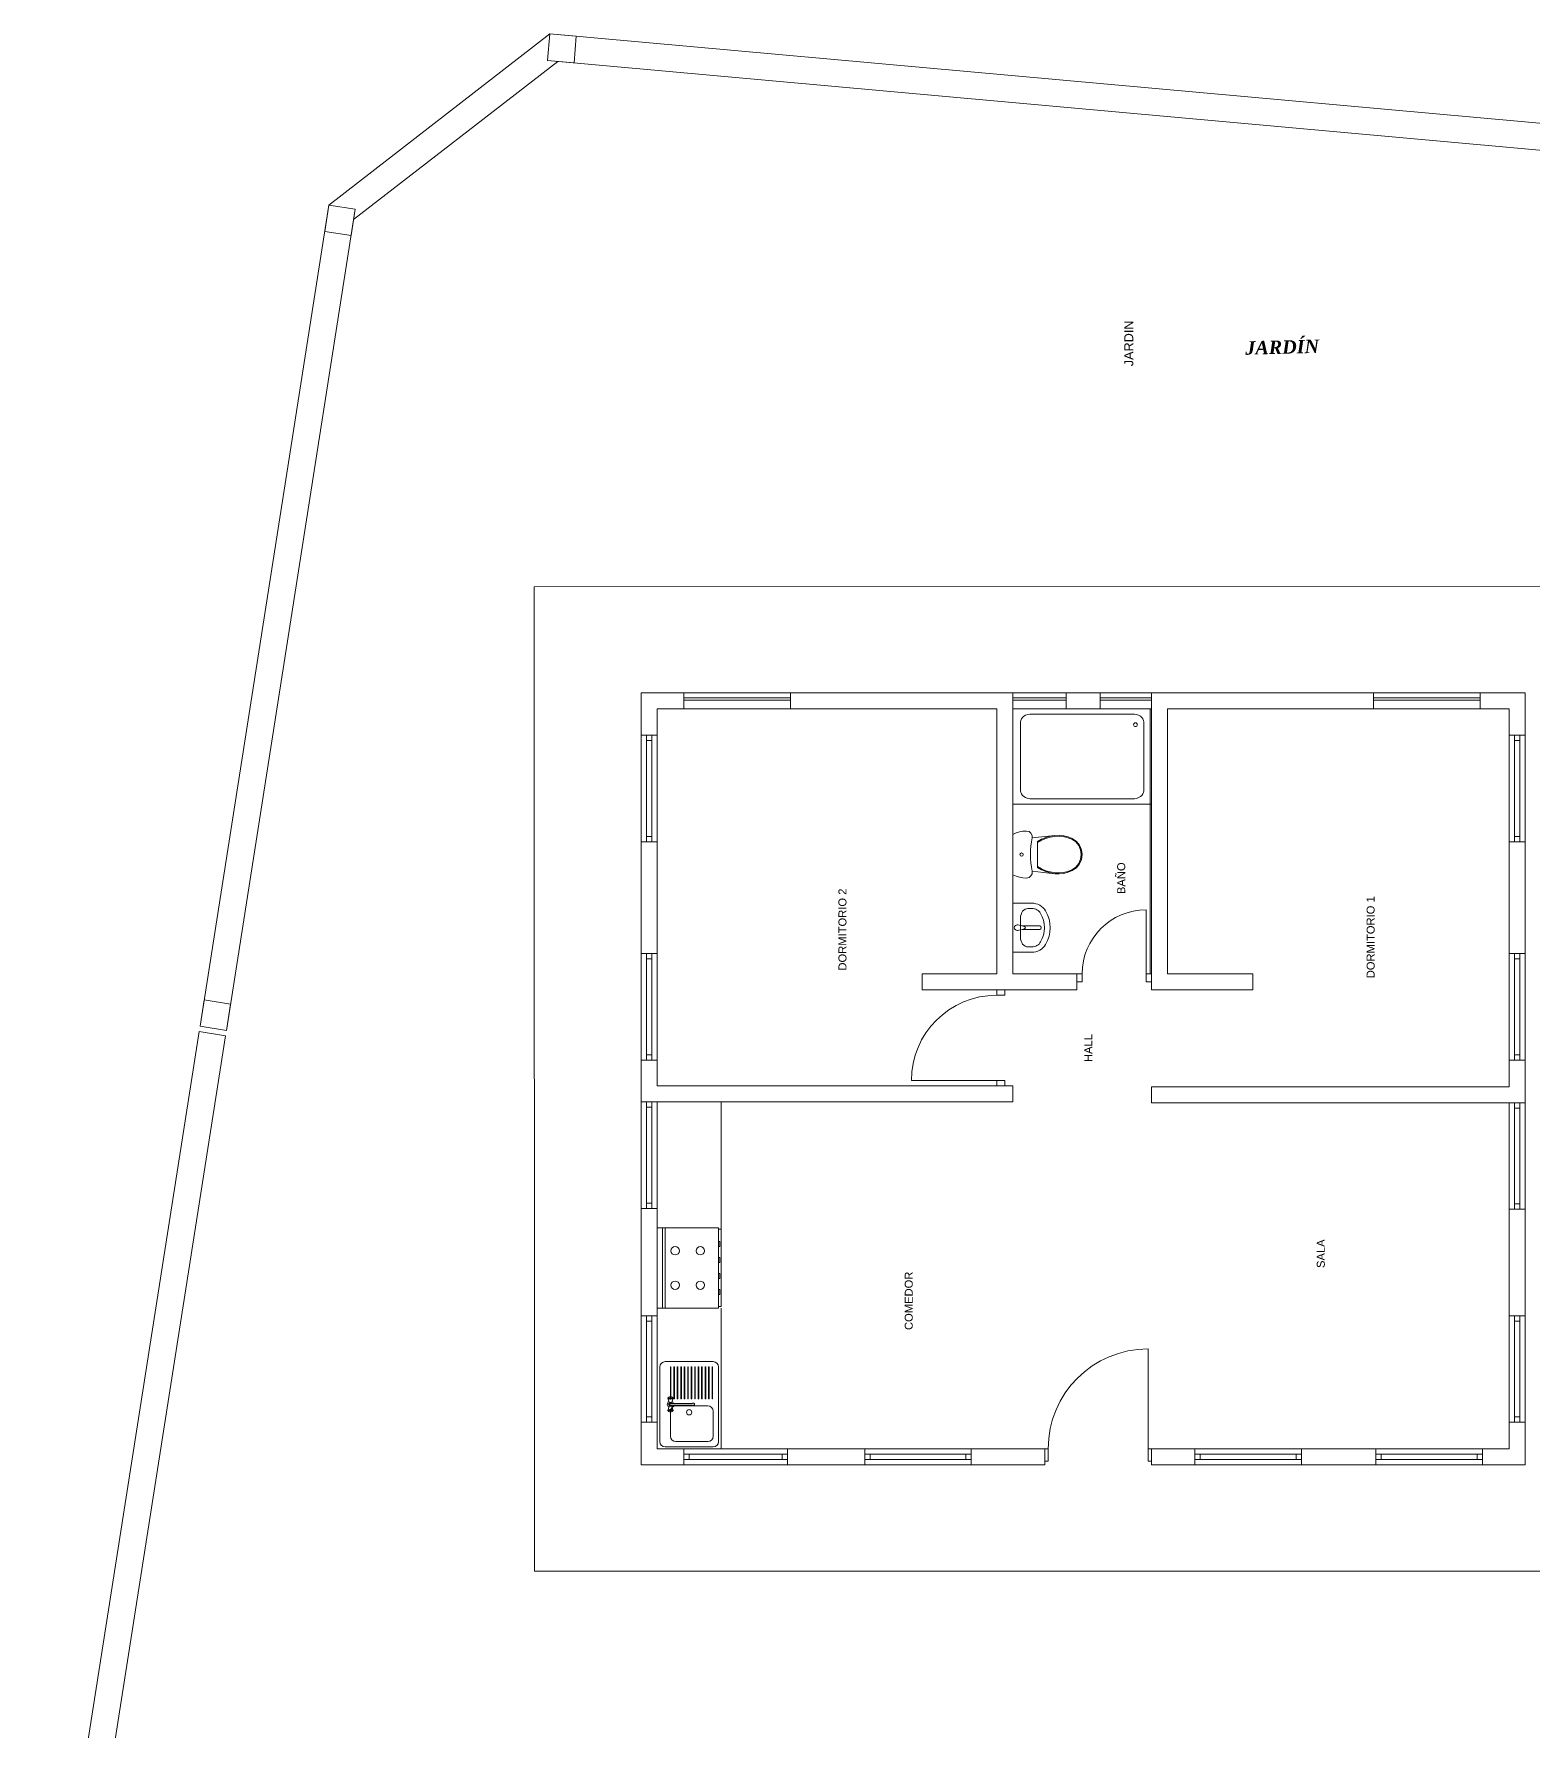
# Model space of a CAD drawing. Header units: metres. Extents: x -41 to 412, y -15 to 25.
# Drawn here: x -37.96 to -23.91, y 8.96 to 24.86 of the extents above; entities that cross this region are included whole.
import ezdxf

# ---------------------------------------------------------------- set-up
doc = ezdxf.new("R2010")
doc.units = ezdxf.units.M
doc.header["$MEASUREMENT"] = 0
doc.layers.add('Interior - Furniture', color=7, linetype='Continuous')
doc.styles.add('GENERATED_STYLE_2', font='arial.ttf')
doc.styles.add('GENERATED_STYLE_7', font='')
doc.styles.get('GENERATED_STYLE_7').set_extended_font_data('Palatino Linotype', italic=True, bold=True)

msp = doc.modelspace()

# ---------------------------------------------------------------- linework, layer by layer
at = {"layer": 'Interior - Furniture', "color": 251, "linetype": 'Continuous', "lineweight": 20, "true_color": 0x6a6a6a}
for p, q in [((-35.196, 23.26), (-33.126, 24.863)), ((-33.126, 24.863), (-33.146, 24.614)), ((-33.126, 24.863), (-5.092, 22.333)), ((-32.877, 24.842), (-33.126, 24.863)), ((-32.897, 24.593), (-32.877, 24.842)), ((-34.964, 23.123), (-33.049, 24.606)), ((-33.148, 24.614), (-5.367, 22.107)), ((-33.146, 24.614), (-32.897, 24.593)), ((-35.196, 23.26), (-36.402, 15.564)), ((-36.155, 15.525), (-34.949, 23.221)), ((-35.196, 23.26), (-35.235, 23.013)), ((-34.949, 23.221), (-35.196, 23.26)), ((-34.949, 23.221), (-35.196, 23.26)), ((-34.988, 22.974), (-34.949, 23.221)), ((-35.235, 23.013), (-34.988, 22.974)), ((-22.99, 19.688), (-33.273, 19.683)), ((-33.273, 19.683), (-33.268, 10.457)), ((-32.27, 18.69), (-32.27, 18.291)), ((-31.87, 18.69), (-32.27, 18.69)), ((-31.87, 18.69), (-32.27, 18.69)), ((-31.87, 18.69), (-31.87, 18.54)), ((-31.87, 18.69), (-30.87, 18.69)), ((-31.87, 18.642), (-30.87, 18.642)), ((-31.87, 18.621), (-30.87, 18.621)), ((-28.788, 18.69), (-30.87, 18.69)), ((-28.788, 18.69), (-30.87, 18.69)), ((-30.87, 18.69), (-30.87, 18.54)), ((-28.788, 18.69), (-28.788, 16.055)), ((-28.788, 16.055), (-28.788, 18.69)), ((-28.788, 18.69), (-28.788, 17.645)), ((-28.788, 18.69), (-28.288, 18.69)), ((-28.788, 18.642), (-28.288, 18.642)), ((-28.788, 18.621), (-28.288, 18.621)), ((-28.288, 18.69), (-27.968, 18.69)), ((-28.288, 18.69), (-28.288, 18.54)), ((-27.968, 18.69), (-27.968, 18.54)), ((-27.968, 18.69), (-27.488, 18.69)), ((-27.968, 18.642), (-27.488, 18.642)), ((-27.968, 18.621), (-27.488, 18.621)), ((-27.488, 16.055), (-27.488, 18.69)), ((-25.408, 18.69), (-27.488, 18.69)), ((-25.408, 18.69), (-27.488, 18.69)), ((-27.488, 18.69), (-27.488, 16.055)), ((-27.488, 18.69), (-27.488, 16.055)), ((-27.488, 17.645), (-27.488, 18.69)), ((-25.408, 18.69), (-25.408, 18.54)), ((-25.408, 18.69), (-24.408, 18.69)), ((-25.408, 18.642), (-24.408, 18.642)), ((-25.408, 18.621), (-24.408, 18.621)), ((-23.988, 18.69), (-24.408, 18.69)), ((-23.988, 18.69), (-24.408, 18.69)), ((-24.408, 18.69), (-24.408, 18.54)), ((-23.988, 18.291), (-23.988, 18.69)), ((-32.12, 18.291), (-32.12, 18.54)), ((-32.12, 18.54), (-31.87, 18.54)), ((-31.87, 18.54), (-30.87, 18.54)), ((-30.87, 18.54), (-28.938, 18.54)), ((-28.938, 18.54), (-28.938, 16.055)), ((-28.788, 18.54), (-28.288, 18.54)), ((-28.697, 18.457), (-28.707, 18.444)), ((-28.684, 18.469), (-28.697, 18.457)), ((-28.667, 18.478), (-28.684, 18.469)), ((-28.648, 18.485), (-28.667, 18.478)), ((-28.628, 18.489), (-28.648, 18.485)), ((-28.607, 18.49), (-28.628, 18.489)), ((-27.668, 18.49), (-28.607, 18.49)), ((-27.968, 18.54), (-28.288, 18.54)), ((-27.968, 18.54), (-27.488, 18.54)), ((-27.647, 18.489), (-27.668, 18.49)), ((-27.627, 18.485), (-27.647, 18.489)), ((-27.608, 18.478), (-27.627, 18.485)), ((-27.592, 18.469), (-27.608, 18.478)), ((-27.578, 18.457), (-27.592, 18.469)), ((-27.568, 18.444), (-27.578, 18.457)), ((-27.501, 16.055), (-27.501, 18.54)), ((-27.488, 18.54), (-27.501, 18.54)), ((-27.338, 18.54), (-25.408, 18.54)), ((-27.338, 18.54), (-25.408, 18.54)), ((-27.338, 16.055), (-27.338, 18.54)), ((-27.338, 16.055), (-27.338, 18.54)), ((-25.408, 18.54), (-24.408, 18.54)), ((-24.408, 18.54), (-24.138, 18.54)), ((-24.408, 18.54), (-24.138, 18.54)), ((-24.138, 18.54), (-24.138, 18.291)), ((-32.27, 18.291), (-32.12, 18.291)), ((-32.27, 18.291), (-32.27, 17.293)), ((-32.22, 18.241), (-32.22, 18.291)), ((-32.17, 18.291), (-32.17, 18.241)), ((-32.12, 18.291), (-32.12, 17.293)), ((-28.713, 18.43), (-28.715, 18.416)), ((-28.715, 18.416), (-28.715, 17.769)), ((-28.707, 18.444), (-28.713, 18.43)), ((-27.562, 18.43), (-27.568, 18.444)), ((-27.56, 18.416), (-27.562, 18.43)), ((-27.56, 18.416), (-27.56, 17.769)), ((-23.988, 18.291), (-24.138, 18.291)), ((-24.138, 17.293), (-24.138, 18.291)), ((-24.088, 18.241), (-24.088, 18.291)), ((-24.038, 18.291), (-24.038, 18.241)), ((-23.988, 18.291), (-23.988, 17.293)), ((-32.17, 18.241), (-32.22, 18.241)), ((-32.22, 17.343), (-32.22, 18.241)), ((-32.17, 18.241), (-32.17, 17.343)), ((-24.038, 18.241), (-24.088, 18.241)), ((-24.088, 17.343), (-24.088, 18.241)), ((-24.038, 18.241), (-24.038, 17.343)), ((-28.715, 17.769), (-28.713, 17.755)), ((-28.713, 17.755), (-28.707, 17.741)), ((-28.707, 17.741), (-28.697, 17.728)), ((-28.697, 17.728), (-28.684, 17.717)), ((-28.684, 17.717), (-28.667, 17.707)), ((-28.667, 17.707), (-28.648, 17.7)), ((-28.648, 17.7), (-28.628, 17.696)), ((-28.628, 17.696), (-28.607, 17.695)), ((-27.668, 17.695), (-28.607, 17.695)), ((-27.668, 17.695), (-27.647, 17.696)), ((-27.647, 17.696), (-27.627, 17.7)), ((-27.627, 17.7), (-27.608, 17.707)), ((-27.608, 17.707), (-27.592, 17.717)), ((-27.592, 17.717), (-27.578, 17.728)), ((-27.578, 17.728), (-27.568, 17.741)), ((-27.568, 17.741), (-27.562, 17.755)), ((-27.562, 17.755), (-27.56, 17.769)), ((-28.788, 17.645), (-27.488, 17.645)), ((-32.22, 17.293), (-32.22, 17.343)), ((-32.22, 17.343), (-32.17, 17.343)), ((-32.17, 17.343), (-32.17, 17.293)), ((-28.788, 17.362), (-28.757, 17.376)), ((-28.788, 16.984), (-28.788, 17.362)), ((-28.757, 17.376), (-28.725, 17.385)), ((-28.725, 17.385), (-28.692, 17.391)), ((-28.692, 17.391), (-28.658, 17.393)), ((-28.658, 17.393), (-28.635, 17.388)), ((-28.635, 17.388), (-28.617, 17.374)), ((-28.617, 17.374), (-28.607, 17.353)), ((-28.607, 17.353), (-28.606, 17.33)), ((-28.606, 17.33), (-28.395, 17.352)), ((-28.479, 17.333), (-28.437, 17.345)), ((-28.479, 17.325), (-28.437, 17.337)), ((-28.437, 17.345), (-28.395, 17.352)), ((-28.437, 17.337), (-28.394, 17.344)), ((-28.395, 17.352), (-28.352, 17.354)), ((-28.394, 17.344), (-28.353, 17.346)), ((-28.353, 17.346), (-28.312, 17.341)), ((-28.352, 17.354), (-28.31, 17.349)), ((-28.312, 17.341), (-28.272, 17.331)), ((-28.31, 17.349), (-28.269, 17.339)), ((-28.269, 17.339), (-28.23, 17.323)), ((-24.088, 17.293), (-24.088, 17.343)), ((-24.088, 17.343), (-24.038, 17.343)), ((-24.038, 17.343), (-24.038, 17.293)), ((-32.27, 17.293), (-32.27, 16.245)), ((-32.27, 17.293), (-32.12, 17.293)), ((-32.12, 16.245), (-32.12, 17.293)), ((-28.621, 17.213), (-28.622, 17.173)), ((-28.618, 17.252), (-28.621, 17.213)), ((-28.613, 17.291), (-28.618, 17.252)), ((-28.606, 17.33), (-28.613, 17.291)), ((-28.557, 17.295), (-28.519, 17.317)), ((-28.557, 17.286), (-28.519, 17.308)), ((-28.557, 17.051), (-28.557, 17.295)), ((-28.519, 17.317), (-28.479, 17.333)), ((-28.519, 17.308), (-28.479, 17.325)), ((-28.272, 17.331), (-28.234, 17.316)), ((-28.234, 17.316), (-28.197, 17.291)), ((-28.23, 17.323), (-28.192, 17.297)), ((-28.197, 17.291), (-28.169, 17.257)), ((-28.192, 17.297), (-28.163, 17.261)), ((-28.169, 17.257), (-28.152, 17.217)), ((-28.163, 17.261), (-28.144, 17.219)), ((-28.152, 17.217), (-28.146, 17.173)), ((-28.144, 17.219), (-28.138, 17.173)), ((-24.138, 17.293), (-24.138, 16.245)), ((-23.988, 17.293), (-24.138, 17.293)), ((-23.988, 16.245), (-23.988, 17.293)), ((-28.622, 17.173), (-28.621, 17.134)), ((-28.621, 17.134), (-28.618, 17.095)), ((-28.618, 17.095), (-28.613, 17.056)), ((-28.613, 17.056), (-28.606, 17.017)), ((-28.606, 17.017), (-28.607, 16.994)), ((-28.395, 16.994), (-28.606, 17.017)), ((-28.519, 17.039), (-28.557, 17.061)), ((-28.519, 17.03), (-28.557, 17.051)), ((-28.479, 17.022), (-28.519, 17.039)), ((-28.479, 17.013), (-28.519, 17.03)), ((-28.437, 17.01), (-28.479, 17.022)), ((-28.234, 17.031), (-28.272, 17.015)), ((-28.23, 17.024), (-28.269, 17.008)), ((-28.197, 17.056), (-28.234, 17.031)), ((-28.192, 17.05), (-28.23, 17.024)), ((-28.169, 17.09), (-28.197, 17.056)), ((-28.163, 17.085), (-28.192, 17.05)), ((-28.152, 17.13), (-28.169, 17.09)), ((-28.144, 17.128), (-28.163, 17.085)), ((-28.146, 17.173), (-28.152, 17.13)), ((-28.138, 17.173), (-28.144, 17.128)), ((-28.757, 16.971), (-28.788, 16.984)), ((-28.725, 16.961), (-28.757, 16.971)), ((-28.692, 16.955), (-28.725, 16.961)), ((-28.658, 16.953), (-28.692, 16.955)), ((-28.635, 16.958), (-28.658, 16.953)), ((-28.617, 16.973), (-28.635, 16.958)), ((-28.607, 16.994), (-28.617, 16.973)), ((-28.437, 17.001), (-28.479, 17.013)), ((-28.394, 17.002), (-28.437, 17.01)), ((-28.395, 16.994), (-28.437, 17.001)), ((-28.352, 16.993), (-28.395, 16.994)), ((-28.353, 17.001), (-28.394, 17.002)), ((-28.312, 17.005), (-28.353, 17.001)), ((-28.31, 16.997), (-28.352, 16.993)), ((-28.272, 17.015), (-28.312, 17.005)), ((-28.269, 17.008), (-28.31, 16.997)), ((-28.788, 16.718), (-28.609, 16.718)), ((-28.788, 16.258), (-28.788, 16.718)), ((-28.59, 16.717), (-28.609, 16.718)), ((-28.57, 16.713), (-28.59, 16.717)), ((-28.552, 16.707), (-28.57, 16.713)), ((-28.534, 16.699), (-28.552, 16.707)), ((-28.518, 16.688), (-28.534, 16.699)), ((-28.714, 16.597), (-28.716, 16.579)), ((-28.716, 16.579), (-28.716, 16.579)), ((-28.716, 16.397), (-28.716, 16.579)), ((-28.71, 16.613), (-28.714, 16.597)), ((-28.704, 16.629), (-28.71, 16.613)), ((-28.695, 16.642), (-28.704, 16.629)), ((-28.684, 16.653), (-28.695, 16.642)), ((-28.672, 16.661), (-28.684, 16.653)), ((-28.659, 16.666), (-28.672, 16.661)), ((-28.645, 16.668), (-28.659, 16.666)), ((-28.645, 16.668), (-28.609, 16.668)), ((-28.597, 16.667), (-28.609, 16.668)), ((-28.584, 16.665), (-28.597, 16.667)), ((-28.572, 16.661), (-28.584, 16.665)), ((-28.561, 16.656), (-28.572, 16.661)), ((-28.551, 16.649), (-28.561, 16.656)), ((-28.541, 16.641), (-28.551, 16.649)), ((-28.533, 16.632), (-28.541, 16.641)), ((-28.527, 16.622), (-28.533, 16.632)), ((-28.511, 16.59), (-28.527, 16.622)), ((-28.503, 16.675), (-28.518, 16.688)), ((-28.5, 16.557), (-28.511, 16.59)), ((-28.49, 16.661), (-28.503, 16.675)), ((-28.493, 16.523), (-28.5, 16.557)), ((-28.48, 16.645), (-28.49, 16.661)), ((-28.462, 16.608), (-28.48, 16.645)), ((-28.448, 16.569), (-28.462, 16.608)), ((-28.44, 16.529), (-28.448, 16.569)), ((-27.538, 16.055), (-27.538, 16.655)), ((-28.773, 16.488), (-28.771, 16.498)), ((-28.771, 16.478), (-28.773, 16.488)), ((-28.771, 16.498), (-28.765, 16.506)), ((-28.765, 16.47), (-28.771, 16.478)), ((-28.765, 16.506), (-28.756, 16.512)), ((-28.756, 16.464), (-28.765, 16.47)), ((-28.756, 16.512), (-28.745, 16.514)), ((-28.745, 16.462), (-28.756, 16.464)), ((-28.745, 16.514), (-28.74, 16.514)), ((-28.745, 16.462), (-28.74, 16.462)), ((-28.74, 16.514), (-28.678, 16.498)), ((-28.731, 16.464), (-28.74, 16.462)), ((-28.731, 16.464), (-28.678, 16.478)), ((-28.716, 16.397), (-28.714, 16.38)), ((-28.701, 16.504), (-28.533, 16.504)), ((-28.701, 16.472), (-28.533, 16.472)), ((-28.674, 16.497), (-28.678, 16.498)), ((-28.678, 16.478), (-28.674, 16.479)), ((-28.671, 16.495), (-28.674, 16.497)), ((-28.674, 16.479), (-28.671, 16.482)), ((-28.67, 16.492), (-28.671, 16.495)), ((-28.671, 16.482), (-28.67, 16.485)), ((-28.669, 16.488), (-28.67, 16.492)), ((-28.67, 16.485), (-28.669, 16.488)), ((-28.529, 16.503), (-28.533, 16.504)), ((-28.533, 16.472), (-28.529, 16.473)), ((-28.526, 16.499), (-28.529, 16.503)), ((-28.529, 16.473), (-28.526, 16.477)), ((-28.527, 16.355), (-28.511, 16.386)), ((-28.523, 16.494), (-28.526, 16.499)), ((-28.526, 16.477), (-28.523, 16.482)), ((-28.523, 16.488), (-28.523, 16.494)), ((-28.523, 16.482), (-28.523, 16.488)), ((-28.511, 16.386), (-28.5, 16.419)), ((-28.5, 16.419), (-28.493, 16.453)), ((-28.491, 16.488), (-28.493, 16.523)), ((-28.493, 16.453), (-28.491, 16.488)), ((-28.462, 16.368), (-28.448, 16.407)), ((-28.448, 16.407), (-28.44, 16.447)), ((-28.438, 16.488), (-28.44, 16.529)), ((-28.44, 16.447), (-28.438, 16.488)), ((-32.27, 16.245), (-32.12, 16.245)), ((-32.27, 16.245), (-32.27, 15.247)), ((-32.22, 16.245), (-32.22, 16.195)), ((-32.17, 16.195), (-32.17, 16.245)), ((-32.12, 16.245), (-32.12, 15.247)), ((-28.788, 16.258), (-28.609, 16.258)), ((-28.714, 16.38), (-28.71, 16.363)), ((-28.71, 16.363), (-28.704, 16.348)), ((-28.704, 16.348), (-28.695, 16.334)), ((-28.695, 16.334), (-28.684, 16.323)), ((-28.684, 16.323), (-28.672, 16.315)), ((-28.672, 16.315), (-28.659, 16.31)), ((-28.659, 16.31), (-28.645, 16.308)), ((-28.645, 16.308), (-28.609, 16.308)), ((-28.609, 16.308), (-28.597, 16.309)), ((-28.609, 16.258), (-28.59, 16.259)), ((-28.597, 16.309), (-28.584, 16.311)), ((-28.59, 16.259), (-28.57, 16.263)), ((-28.584, 16.311), (-28.572, 16.315)), ((-28.572, 16.315), (-28.561, 16.321)), ((-28.57, 16.263), (-28.552, 16.269)), ((-28.561, 16.321), (-28.551, 16.327)), ((-28.552, 16.269), (-28.534, 16.278)), ((-28.551, 16.327), (-28.541, 16.335)), ((-28.541, 16.335), (-28.533, 16.345)), ((-28.534, 16.278), (-28.518, 16.288)), ((-28.533, 16.345), (-28.527, 16.355)), ((-28.518, 16.288), (-28.503, 16.301)), ((-28.503, 16.301), (-28.49, 16.315)), ((-28.49, 16.315), (-28.48, 16.331)), ((-28.48, 16.331), (-28.462, 16.368)), ((-23.988, 16.245), (-24.138, 16.245)), ((-24.138, 15.247), (-24.138, 16.245)), ((-24.088, 16.245), (-24.088, 16.195)), ((-24.038, 16.195), (-24.038, 16.245)), ((-23.988, 16.245), (-23.988, 15.247)), ((-32.22, 16.195), (-32.17, 16.195)), ((-32.22, 16.195), (-32.22, 15.297)), ((-32.17, 15.297), (-32.17, 16.195)), ((-24.088, 16.195), (-24.038, 16.195)), ((-24.088, 16.195), (-24.088, 15.297)), ((-24.038, 15.297), (-24.038, 16.195)), ((-28.938, 16.055), (-29.638, 16.055)), ((-29.638, 16.055), (-29.638, 15.905)), ((-29.638, 15.905), (-28.938, 15.905)), ((-28.938, 15.855), (-28.938, 15.905)), ((-28.938, 15.905), (-28.863, 15.905)), ((-28.938, 15.905), (-28.788, 15.905)), ((-28.863, 15.905), (-28.863, 15.855)), ((-28.188, 16.055), (-28.788, 16.055)), ((-28.788, 15.905), (-28.188, 15.905)), ((-28.138, 16.055), (-28.188, 16.055)), ((-28.188, 16.055), (-28.188, 15.98)), ((-28.188, 16.055), (-28.188, 15.905)), ((-28.188, 15.98), (-28.138, 15.98)), ((-28.138, 15.98), (-28.138, 16.055)), ((-27.488, 16.055), (-27.538, 16.055)), ((-27.538, 16.055), (-27.538, 15.98)), ((-27.538, 15.98), (-27.488, 15.98)), ((-27.488, 15.98), (-27.488, 16.055)), ((-27.488, 16.055), (-27.488, 15.905)), ((-27.488, 15.905), (-27.338, 15.905)), ((-27.488, 15.905), (-26.538, 15.905)), ((-27.338, 16.055), (-27.338, 16.055)), ((-27.338, 16.055), (-27.338, 16.055)), ((-26.538, 16.055), (-27.338, 16.055)), ((-26.538, 15.905), (-26.538, 16.055)), ((-36.364, 15.811), (-36.402, 15.564)), ((-36.117, 15.772), (-36.364, 15.811)), ((-36.155, 15.525), (-36.117, 15.772)), ((-28.863, 15.855), (-28.938, 15.855)), ((-36.41, 15.514), (-37.959, 5.635)), ((-37.712, 5.596), (-36.163, 15.476)), ((-36.163, 15.476), (-36.41, 15.514)), ((-36.402, 15.564), (-36.155, 15.525)), ((-36.402, 15.564), (-36.155, 15.525)), ((-32.17, 15.297), (-32.22, 15.297)), ((-32.22, 15.297), (-32.22, 15.247)), ((-32.17, 15.247), (-32.17, 15.297)), ((-24.038, 15.297), (-24.088, 15.297)), ((-24.088, 15.297), (-24.088, 15.247)), ((-24.038, 15.247), (-24.038, 15.297)), ((-32.27, 15.247), (-32.27, 14.855)), ((-32.27, 15.247), (-32.12, 15.247)), ((-32.12, 15.005), (-32.12, 15.247)), ((-24.138, 15.247), (-24.138, 14.998)), ((-23.988, 15.247), (-24.138, 15.247)), ((-23.988, 14.848), (-23.988, 15.247)), ((-28.938, 15.005), (-32.12, 15.005)), ((-28.938, 15.055), (-29.738, 15.055)), ((-28.938, 15.005), (-28.938, 15.055)), ((-28.938, 15.055), (-28.863, 15.055)), ((-28.863, 15.005), (-28.938, 15.005)), ((-28.938, 15.005), (-28.788, 15.005)), ((-28.863, 15.055), (-28.863, 15.005)), ((-28.788, 14.855), (-28.788, 15.005)), ((-24.138, 14.998), (-27.488, 14.998)), ((-27.488, 14.998), (-27.488, 14.848)), ((-32.27, 14.855), (-32.12, 14.855)), ((-32.27, 14.855), (-32.27, 13.857)), ((-32.22, 14.805), (-32.22, 14.855)), ((-32.17, 14.805), (-32.22, 14.805)), ((-32.22, 13.907), (-32.22, 14.805)), ((-32.17, 14.855), (-32.17, 14.805)), ((-32.17, 14.805), (-32.17, 13.907)), ((-32.12, 14.855), (-28.788, 14.855)), ((-32.12, 13.857), (-32.12, 14.855)), ((-31.52, 14.855), (-31.52, 13.666)), ((-27.488, 14.848), (-24.138, 14.848)), ((-23.988, 14.848), (-24.138, 14.848)), ((-24.138, 13.85), (-24.138, 14.848)), ((-24.088, 14.798), (-24.088, 14.848)), ((-24.038, 14.798), (-24.088, 14.798)), ((-24.088, 13.9), (-24.088, 14.798)), ((-24.038, 14.848), (-24.038, 14.798)), ((-24.038, 14.798), (-24.038, 13.9)), ((-23.988, 13.85), (-23.988, 14.848)), ((-32.27, 13.857), (-32.27, 12.852)), ((-32.27, 13.857), (-32.12, 13.857)), ((-32.22, 13.857), (-32.22, 13.907)), ((-32.22, 13.907), (-32.17, 13.907)), ((-32.17, 13.907), (-32.17, 13.857)), ((-32.12, 12.852), (-32.12, 13.857)), ((-24.138, 13.85), (-24.138, 12.852)), ((-23.988, 13.85), (-24.138, 13.85)), ((-24.088, 13.85), (-24.088, 13.9)), ((-24.088, 13.9), (-24.038, 13.9)), ((-24.038, 13.9), (-24.038, 13.85)), ((-23.988, 12.852), (-23.988, 13.85)), ((-32.12, 12.924), (-32.12, 13.674)), ((-32.12, 13.674), (-31.546, 13.674)), ((-32.07, 13.674), (-32.07, 12.924)), ((-32.044, 13.674), (-32.044, 12.924)), ((-31.546, 13.674), (-31.546, 12.924)), ((-31.546, 12.937), (-31.546, 13.662)), ((-31.546, 13.662), (-31.52, 13.662)), ((-31.546, 13.501), (-31.546, 13.548)), ((-31.546, 13.548), (-31.533, 13.548)), ((-31.533, 13.548), (-31.533, 13.501)), ((-31.52, 13.662), (-31.52, 12.937)), ((-31.533, 13.501), (-31.546, 13.501)), ((-31.546, 13.351), (-31.546, 13.398)), ((-31.546, 13.398), (-31.533, 13.398)), ((-31.533, 13.398), (-31.533, 13.351)), ((-31.533, 13.351), (-31.546, 13.351)), ((-31.546, 13.201), (-31.546, 13.248)), ((-31.546, 13.248), (-31.533, 13.248)), ((-31.533, 13.201), (-31.546, 13.201)), ((-31.533, 13.248), (-31.533, 13.201)), ((-31.546, 13.051), (-31.546, 13.098)), ((-31.546, 13.098), (-31.533, 13.098)), ((-31.533, 13.051), (-31.546, 13.051)), ((-31.533, 13.098), (-31.533, 13.051)), ((-31.546, 12.924), (-32.12, 12.924)), ((-31.52, 12.937), (-31.546, 12.937)), ((-31.52, 11.605), (-31.52, 12.924)), ((-32.27, 12.852), (-32.12, 12.852)), ((-32.27, 12.852), (-32.27, 11.854)), ((-32.22, 12.802), (-32.22, 12.852)), ((-32.17, 12.802), (-32.22, 12.802)), ((-32.22, 11.904), (-32.22, 12.802)), ((-32.17, 12.852), (-32.17, 12.802)), ((-32.17, 12.802), (-32.17, 11.904)), ((-32.12, 12.852), (-32.12, 11.854)), ((-23.988, 12.852), (-24.138, 12.852)), ((-24.138, 11.854), (-24.138, 12.852)), ((-24.088, 12.802), (-24.088, 12.852)), ((-24.038, 12.802), (-24.088, 12.802)), ((-24.088, 11.904), (-24.088, 12.802)), ((-24.038, 12.852), (-24.038, 12.802)), ((-24.038, 12.802), (-24.038, 11.904)), ((-23.988, 12.852), (-23.988, 11.854)), ((-31.595, 12.422), (-32.045, 12.422)), ((-27.52, 11.605), (-27.52, 12.541)), ((-32.095, 12.372), (-32.095, 11.672)), ((-31.991, 12.372), (-31.996, 12.372)), ((-31.996, 12.372), (-31.996, 12.072)), ((-31.991, 12.072), (-31.991, 12.372)), ((-31.958, 12.372), (-31.963, 12.372)), ((-31.963, 12.372), (-31.963, 12.072)), ((-31.958, 12.072), (-31.958, 12.372)), ((-31.926, 12.372), (-31.931, 12.372)), ((-31.931, 12.372), (-31.931, 12.072)), ((-31.926, 12.072), (-31.926, 12.372)), ((-31.893, 12.372), (-31.898, 12.372)), ((-31.898, 12.372), (-31.898, 12.072)), ((-31.893, 12.072), (-31.893, 12.372)), ((-31.861, 12.372), (-31.866, 12.372)), ((-31.866, 12.372), (-31.866, 12.072)), ((-31.861, 12.072), (-31.861, 12.372)), ((-31.828, 12.372), (-31.833, 12.372)), ((-31.833, 12.372), (-31.833, 12.072)), ((-31.828, 12.072), (-31.828, 12.372)), ((-31.795, 12.372), (-31.8, 12.372)), ((-31.8, 12.372), (-31.8, 12.072)), ((-31.795, 12.072), (-31.795, 12.372)), ((-31.763, 12.372), (-31.768, 12.372)), ((-31.768, 12.372), (-31.768, 12.072)), ((-31.763, 12.072), (-31.763, 12.372)), ((-31.73, 12.372), (-31.735, 12.372)), ((-31.735, 12.372), (-31.735, 12.072)), ((-31.73, 12.072), (-31.73, 12.372)), ((-31.698, 12.372), (-31.703, 12.372)), ((-31.703, 12.372), (-31.703, 12.072)), ((-31.698, 12.072), (-31.698, 12.372)), ((-31.665, 12.372), (-31.67, 12.372)), ((-31.67, 12.372), (-31.67, 12.072)), ((-31.665, 12.072), (-31.665, 12.372)), ((-31.633, 12.372), (-31.638, 12.372)), ((-31.638, 12.372), (-31.638, 12.072)), ((-31.633, 12.072), (-31.633, 12.372)), ((-31.6, 12.372), (-31.605, 12.372)), ((-31.605, 12.372), (-31.605, 12.072)), ((-31.6, 12.072), (-31.6, 12.372)), ((-31.545, 11.672), (-31.545, 12.372)), ((-32.018, 12.082), (-32.014, 12.087)), ((-32.014, 12.087), (-32.015, 12.085)), ((-32.011, 12.089), (-32.014, 12.087)), ((-32.005, 12.091), (-32.011, 12.089)), ((-31.999, 12.091), (-32.005, 12.091)), ((-31.992, 12.091), (-31.999, 12.091)), ((-31.985, 12.091), (-31.992, 12.091)), ((-31.98, 12.089), (-31.985, 12.091)), ((-31.977, 12.087), (-31.98, 12.089)), ((-31.975, 12.085), (-31.977, 12.087)), ((-31.973, 12.082), (-31.977, 12.087)), ((-32.018, 12.082), (-32.019, 12.079)), ((-32.019, 12.079), (-32.018, 12.076)), ((-32.007, 12.042), (-32.019, 12.079)), ((-32.007, 12.001), (-32.019, 11.964)), ((-32.018, 11.967), (-32.019, 11.964)), ((-32.019, 11.964), (-32.018, 11.961)), ((-32.018, 12.076), (-32.014, 12.074)), ((-32.014, 11.969), (-32.018, 11.967)), ((-32.018, 11.961), (-32.014, 11.956)), ((-32.015, 12.085), (-32.014, 12.082)), ((-32.014, 11.961), (-32.015, 11.958)), ((-32.015, 11.958), (-32.014, 11.956)), ((-32.014, 12.082), (-32.011, 12.08)), ((-32.014, 12.074), (-32.007, 12.072)), ((-32.007, 11.971), (-32.014, 11.969)), ((-32.011, 11.963), (-32.014, 11.961)), ((-32.014, 11.956), (-32.011, 11.954)), ((-32.011, 12.027), (-32.012, 12.022)), ((-32.012, 12.022), (-32.011, 12.016)), ((-32.011, 12.08), (-32.005, 12.079)), ((-32.008, 12.032), (-32.011, 12.027)), ((-32.01, 12.027), (-32.011, 12.022)), ((-32.011, 12.022), (-32.01, 12.016)), ((-32.011, 12.016), (-32.008, 12.011)), ((-32.005, 11.964), (-32.011, 11.963)), ((-32.011, 11.954), (-32.005, 11.952)), ((-32.008, 12.032), (-32.01, 12.027)), ((-32.01, 12.016), (-32.008, 12.011)), ((-32.004, 12.036), (-32.008, 12.032)), ((-32.003, 12.035), (-32.008, 12.032)), ((-32.008, 12.011), (-32.004, 12.007)), ((-32.008, 12.011), (-32.003, 12.008)), ((-32.007, 12.072), (-32, 12.071)), ((-32, 11.972), (-32.007, 11.971)), ((-32.005, 12.079), (-31.999, 12.078)), ((-32.003, 12.028), (-32.005, 12.025)), ((-32.005, 12.025), (-32.005, 12.022)), ((-32.005, 12.022), (-32.005, 12.018)), ((-32.005, 12.018), (-32.003, 12.015)), ((-31.999, 11.965), (-32.005, 11.964)), ((-32.005, 11.952), (-31.999, 11.952)), ((-31.998, 12.038), (-32.004, 12.036)), ((-32.004, 12.007), (-31.998, 12.005)), ((-31.998, 12.037), (-32.003, 12.035)), ((-32, 12.03), (-32.003, 12.028)), ((-32.001, 12.027), (-32.003, 12.024)), ((-32.003, 12.024), (-32.003, 12.022)), ((-32.003, 12.022), (-32.003, 12.019)), ((-32.003, 12.019), (-32.001, 12.016)), ((-32.003, 12.015), (-32, 12.013)), ((-32.003, 12.008), (-31.998, 12.006)), ((-31.999, 12.028), (-32.001, 12.027)), ((-32.001, 12.016), (-31.999, 12.015)), ((-32, 12.071), (-31.991, 12.071)), ((-31.997, 12.031), (-32, 12.03)), ((-32, 12.013), (-31.997, 12.012)), ((-31.991, 11.972), (-32, 11.972)), ((-31.999, 12.078), (-31.992, 12.078)), ((-31.997, 12.029), (-31.999, 12.028)), ((-31.999, 12.015), (-31.997, 12.014)), ((-31.992, 11.965), (-31.999, 11.965)), ((-31.999, 11.952), (-31.992, 11.952)), ((-31.992, 12.038), (-31.998, 12.038)), ((-31.993, 12.037), (-31.998, 12.037)), ((-31.998, 12.006), (-31.993, 12.006)), ((-31.998, 12.005), (-31.992, 12.005)), ((-31.994, 12.031), (-31.997, 12.031)), ((-31.79, 12.029), (-31.997, 12.029)), ((-31.997, 12.014), (-31.79, 12.014)), ((-31.997, 12.012), (-31.994, 12.012)), ((-31.996, 12.072), (-31.991, 12.072)), ((-31.995, 11.957), (-31.995, 11.722)), ((-31.99, 12.03), (-31.994, 12.031)), ((-31.994, 12.012), (-31.99, 12.013)), ((-31.987, 12.035), (-31.993, 12.037)), ((-31.993, 12.006), (-31.987, 12.008)), ((-31.992, 12.078), (-31.985, 12.079)), ((-31.987, 12.036), (-31.992, 12.038)), ((-31.992, 12.005), (-31.987, 12.007)), ((-31.985, 11.964), (-31.992, 11.965)), ((-31.992, 11.952), (-31.985, 11.952)), ((-31.991, 12.071), (-31.983, 12.072)), ((-31.983, 11.971), (-31.991, 11.972)), ((-31.989, 12.029), (-31.99, 12.03)), ((-31.99, 12.013), (-31.989, 12.014)), ((-31.982, 12.032), (-31.987, 12.036)), ((-31.983, 12.032), (-31.987, 12.035)), ((-31.987, 12.007), (-31.982, 12.011)), ((-31.987, 12.008), (-31.983, 12.011)), ((-31.985, 12.079), (-31.98, 12.08)), ((-31.98, 11.963), (-31.985, 11.964)), ((-31.985, 11.952), (-31.98, 11.954)), ((-31.983, 12.042), (-31.971, 12.079)), ((-31.983, 12.072), (-31.977, 12.074)), ((-31.982, 12.029), (-31.983, 12.032)), ((-31.983, 12.011), (-31.982, 12.014)), ((-31.983, 12.001), (-31.971, 11.964)), ((-31.977, 11.969), (-31.983, 11.971)), ((-31.981, 12.029), (-31.982, 12.032)), ((-31.982, 12.011), (-31.981, 12.014)), ((-31.98, 12.08), (-31.977, 12.082)), ((-31.977, 11.961), (-31.98, 11.963)), ((-31.98, 11.954), (-31.977, 11.956)), ((-31.977, 12.082), (-31.975, 12.085)), ((-31.977, 12.074), (-31.973, 12.076)), ((-31.973, 11.967), (-31.977, 11.969)), ((-31.975, 11.958), (-31.977, 11.961)), ((-31.973, 11.961), (-31.977, 11.956)), ((-31.977, 11.956), (-31.975, 11.958)), ((-31.971, 12.079), (-31.973, 12.082)), ((-31.973, 12.076), (-31.971, 12.079)), ((-31.971, 11.964), (-31.973, 11.967)), ((-31.973, 11.961), (-31.971, 11.964)), ((-31.963, 12.072), (-31.958, 12.072)), ((-31.645, 12.007), (-31.945, 12.007)), ((-31.931, 12.072), (-31.926, 12.072)), ((-31.898, 12.072), (-31.893, 12.072)), ((-31.866, 12.072), (-31.861, 12.072)), ((-31.833, 12.072), (-31.828, 12.072)), ((-31.8, 12.072), (-31.795, 12.072)), ((-31.788, 12.031), (-31.79, 12.029)), ((-31.79, 12.014), (-31.788, 12.012)), ((-31.784, 12.032), (-31.788, 12.031)), ((-31.788, 12.012), (-31.784, 12.011)), ((-31.781, 12.032), (-31.784, 12.032)), ((-31.784, 12.011), (-31.781, 12.011)), ((-31.777, 12.031), (-31.781, 12.032)), ((-31.777, 12.031), (-31.781, 12.032)), ((-31.781, 12.011), (-31.777, 12.012)), ((-31.777, 12.012), (-31.781, 12.011)), ((-31.773, 12.03), (-31.777, 12.031)), ((-31.774, 12.029), (-31.777, 12.031)), ((-31.777, 12.012), (-31.774, 12.014)), ((-31.777, 12.012), (-31.773, 12.013)), ((-31.772, 12.025), (-31.774, 12.029)), ((-31.774, 12.014), (-31.772, 12.018)), ((-31.771, 12.028), (-31.773, 12.03)), ((-31.773, 12.013), (-31.771, 12.015)), ((-31.772, 12.022), (-31.772, 12.025)), ((-31.772, 12.018), (-31.772, 12.022)), ((-31.769, 12.025), (-31.771, 12.028)), ((-31.771, 12.015), (-31.769, 12.018)), ((-31.769, 12.022), (-31.769, 12.025)), ((-31.769, 12.018), (-31.769, 12.022)), ((-31.768, 12.072), (-31.763, 12.072)), ((-31.735, 12.072), (-31.73, 12.072)), ((-31.703, 12.072), (-31.698, 12.072)), ((-31.67, 12.072), (-31.665, 12.072)), ((-31.638, 12.072), (-31.633, 12.072)), ((-31.605, 12.072), (-31.6, 12.072)), ((-31.595, 11.722), (-31.595, 11.957)), ((-32.27, 11.854), (-32.27, 11.455)), ((-32.27, 11.854), (-32.12, 11.854)), ((-32.22, 11.854), (-32.22, 11.904)), ((-32.22, 11.904), (-32.17, 11.904)), ((-32.17, 11.904), (-32.17, 11.854)), ((-32.12, 11.605), (-32.12, 11.854)), ((-24.138, 11.854), (-24.138, 11.605)), ((-23.988, 11.854), (-24.138, 11.854)), ((-24.088, 11.854), (-24.088, 11.904)), ((-24.088, 11.904), (-24.038, 11.904)), ((-24.038, 11.904), (-24.038, 11.854)), ((-23.988, 11.455), (-23.988, 11.854)), ((-32.045, 11.622), (-31.595, 11.622)), ((-31.945, 11.672), (-31.645, 11.672)), ((-31.595, 11.722), (-31.595, 11.722)), ((-31.545, 11.672), (-31.545, 11.672)), ((-32.27, 11.455), (-31.871, 11.455)), ((-31.871, 11.605), (-32.12, 11.605)), ((-31.871, 11.455), (-31.871, 11.605)), ((-31.871, 11.605), (-30.898, 11.605)), ((-31.871, 11.555), (-31.821, 11.555)), ((-31.821, 11.505), (-31.871, 11.505)), ((-31.871, 11.455), (-30.898, 11.455)), ((-31.821, 11.555), (-31.821, 11.505)), ((-31.821, 11.555), (-30.948, 11.555)), ((-30.948, 11.505), (-31.821, 11.505)), ((-30.948, 11.505), (-30.948, 11.555)), ((-30.948, 11.555), (-30.898, 11.555)), ((-30.898, 11.505), (-30.948, 11.505)), ((-30.175, 11.605), (-30.898, 11.605)), ((-30.898, 11.455), (-30.898, 11.605)), ((-30.898, 11.455), (-30.175, 11.455)), ((-30.175, 11.455), (-30.175, 11.605)), ((-30.175, 11.605), (-29.177, 11.605)), ((-30.125, 11.555), (-30.175, 11.555)), ((-30.175, 11.505), (-30.125, 11.505)), ((-29.177, 11.455), (-30.175, 11.455)), ((-30.125, 11.505), (-30.125, 11.555)), ((-29.227, 11.555), (-30.125, 11.555)), ((-30.125, 11.505), (-29.227, 11.505)), ((-29.177, 11.555), (-29.227, 11.555)), ((-29.227, 11.555), (-29.227, 11.505)), ((-29.227, 11.505), (-29.177, 11.505)), ((-28.488, 11.605), (-29.177, 11.605)), ((-29.177, 11.455), (-29.177, 11.605)), ((-29.177, 11.455), (-28.488, 11.455)), ((-28.456, 11.605), (-28.488, 11.605)), ((-28.488, 11.605), (-28.488, 11.49)), ((-28.488, 11.605), (-28.488, 11.455)), ((-28.488, 11.49), (-28.456, 11.49)), ((-28.456, 11.49), (-28.456, 11.605)), ((-27.488, 11.605), (-27.52, 11.605)), ((-27.52, 11.605), (-27.52, 11.49)), ((-27.52, 11.49), (-27.488, 11.49)), ((-27.081, 11.605), (-27.488, 11.605)), ((-27.488, 11.49), (-27.488, 11.605)), ((-27.488, 11.605), (-27.488, 11.455)), ((-27.488, 11.455), (-27.081, 11.455)), ((-27.081, 11.455), (-27.081, 11.605)), ((-27.081, 11.605), (-26.083, 11.605)), ((-27.081, 11.555), (-27.031, 11.555)), ((-27.031, 11.505), (-27.081, 11.505)), ((-27.081, 11.455), (-26.083, 11.455)), ((-27.031, 11.555), (-27.031, 11.505)), ((-27.031, 11.555), (-26.133, 11.555)), ((-26.133, 11.505), (-27.031, 11.505)), ((-26.133, 11.505), (-26.133, 11.555)), ((-26.133, 11.555), (-26.083, 11.555)), ((-26.083, 11.505), (-26.133, 11.505)), ((-25.385, 11.605), (-26.083, 11.605)), ((-26.083, 11.455), (-26.083, 11.605)), ((-26.083, 11.455), (-25.385, 11.455)), ((-25.385, 11.455), (-25.385, 11.605)), ((-25.385, 11.605), (-24.387, 11.605)), ((-25.385, 11.555), (-25.335, 11.555)), ((-25.335, 11.505), (-25.385, 11.505)), ((-25.385, 11.455), (-24.387, 11.455)), ((-25.335, 11.555), (-25.335, 11.505)), ((-25.335, 11.555), (-24.437, 11.555)), ((-24.437, 11.505), (-25.335, 11.505)), ((-24.437, 11.505), (-24.437, 11.555)), ((-24.437, 11.555), (-24.387, 11.555)), ((-24.387, 11.505), (-24.437, 11.505)), ((-24.138, 11.605), (-24.387, 11.605)), ((-24.387, 11.455), (-24.387, 11.605)), ((-24.387, 11.455), (-23.988, 11.455)), ((-33.268, 10.457), (-22.99, 10.457)), ((-24.254, 10.457), (-33.268, 10.457))]:
    msp.add_line(p, q, dxfattribs=at)
at = {"layer": 'Interior - Furniture', "color": 124, "linetype": 'Continuous', "lineweight": 20}
for p, q in [((-27.488, 18.69), (-27.488, 18.54)), ((-23.988, 18.69), (-24.408, 18.69)), ((-36.41, 15.514), (-36.163, 15.476)), ((-36.402, 15.564), (-36.155, 15.525)), ((-36.402, 15.564), (-36.155, 15.525))]:
    msp.add_line(p, q, dxfattribs=at)
at = {"layer": 'Interior - Furniture', "color": 251, "linetype": 'Continuous', "lineweight": 20, "true_color": 0x6a6a6a}
for centre, radius in [((-27.638, 18.39), 0.0175), ((-28.705, 17.173), 0.015), ((-31.951, 13.461), 0.0394), ((-31.715, 13.461), 0.0394), ((-31.951, 13.137), 0.0394), ((-31.715, 13.137), 0.0394), ((-31.82, 11.947), 0.025)]:
    msp.add_circle(centre, radius, dxfattribs=at)
for centre, radius, start, end in [((-27.538, 16.055), 0.6, 90, 180), ((-28.938, 15.055), 0.8, 90, 180), ((-32.045, 12.372), 0.05, 90, 180), ((-31.595, 12.372), 0.05, 0, 90), ((-27.52, 11.605), 0.936, 90, 180), ((-31.995, 12.022), 0.03, 117.9765, 242.0235), ((-31.945, 11.957), 0.05, 90, 180), ((-31.995, 12.022), 0.03, 15.2253, 62.0235), ((-31.995, 12.022), 0.03, 297.9765, 344.7747), ((-31.645, 11.957), 0.05, 0, 90), ((-32.045, 11.672), 0.05, 180, 270), ((-31.945, 11.722), 0.05, 180, 270), ((-31.645, 11.722), 0.05, 270, 0), ((-31.595, 11.672), 0.05, 270, 0)]:
    msp.add_arc(centre, radius, start, end, dxfattribs=at)

# ---------------------------------------------------------------- texts
at = {"layer": 'Interior - Furniture', "color": 251, "lineweight": 20, "true_color": 0x6a6a6a, "attachment_point": 7, "style": 'GENERATED_STYLE_2'}
for s, insert, char_height, rotation in [('\\A1;JARDIN', (-27.657, 21.749), 0.085, 90.0729), ('\\A1;BAÑO', (-27.733, 16.803), 0.075, 90), ('\\A1;DORMITORIO 2', (-30.345, 16.086), 0.075, 90), ('\\A1;DORMITORIO 1', (-25.396, 16.014), 0.075, 90), ('\\A1;HALL', (-28.043, 15.229), 0.075, 89.918), ('\\A1;SALA', (-25.863, 13.299), 0.075, 90), ('\\A1;COMEDOR', (-29.724, 12.718), 0.075, 90)]:
    msp.add_mtext(s, dxfattribs=dict(at, insert=insert, char_height=char_height, rotation=rotation))
at = {"layer": 'Interior - Furniture', "color": 54, "lineweight": 13, "true_color": 0x9f9f00, "insert": (-26.262, 21.864), "char_height": 0.125, "attachment_point": 8, "rotation": 1.459, "style": 'GENERATED_STYLE_7'}
msp.add_mtext('\\A1;JARDÍN', dxfattribs=at)

doc.saveas('drawing.dxf')
